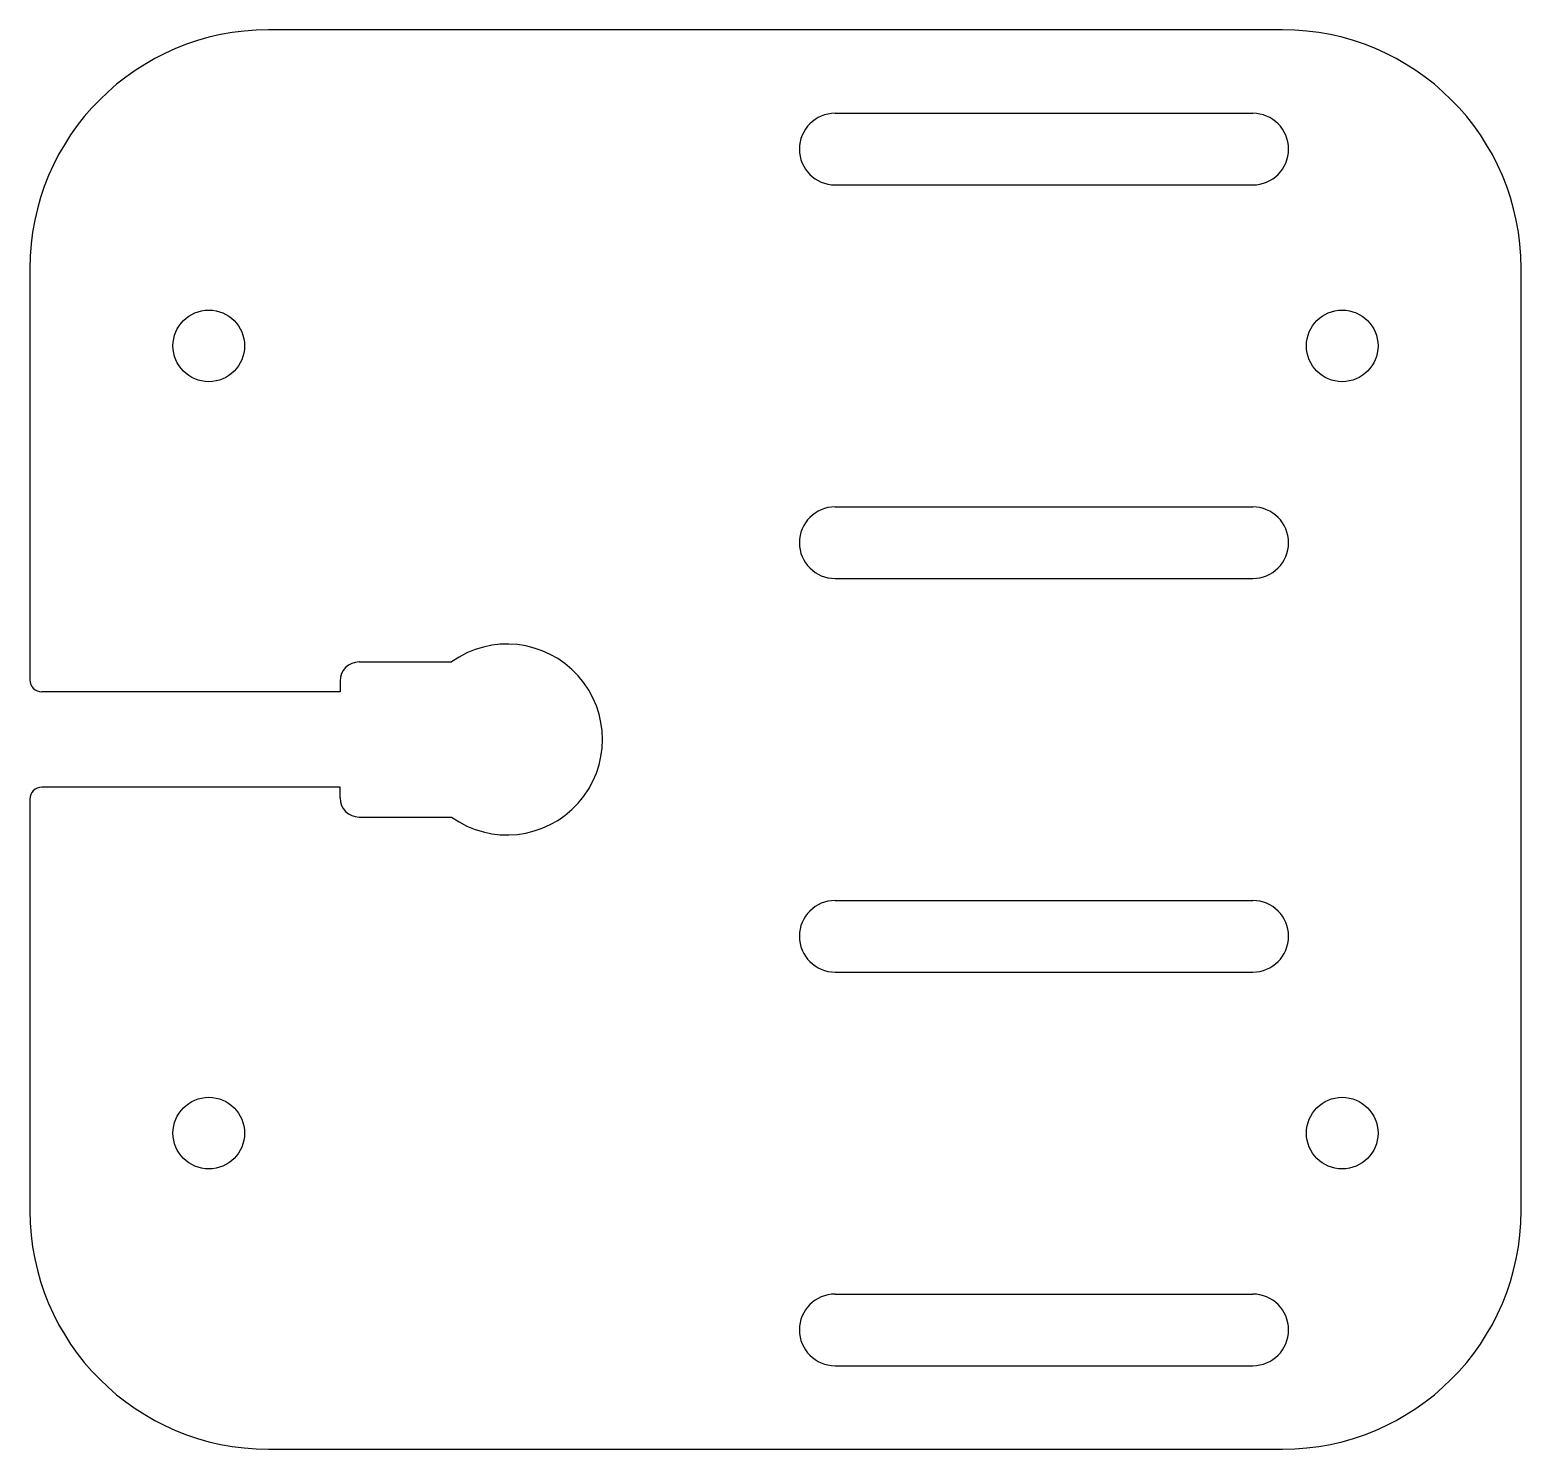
# Model space of a CAD drawing. Extents: x -72 to 53, y 40 to 160.
import ezdxf

# ---------------------------------------------------------------- set-up
doc = ezdxf.new("R2010")
doc.units = 0
doc.layers.add('b_bldc_holder_part_5_119x125_M8_001_', color=7, linetype='CONTINUOUS')

msp = doc.modelspace()

# ---------------------------------------------------------------- linework, layer by layer
at = {"layer": 'b_bldc_holder_part_5_119x125_M8_001_'}
for p, q in [((33, 159.5), (-52, 159.5)), ((-52, 159.5), (-52, 159.5, 10)), ((33, 159.5), (-52, 159.5)), ((-52, 159.5), (-52, 159.5, 10)), ((33, 159.5, 10), (-52, 159.5, 10)), ((33, 159.5, 10), (-52, 159.5, 10)), ((33, 159.5), (33, 159.5, 10)), ((33, 159.5), (33, 159.5, 10)), ((-4.5, 152.5), (30.5, 152.5)), ((-4.5, 152.5), (-4.5, 152.5, 10)), ((-4.5, 152.5), (-4.5, 152.5, 10)), ((-4.5, 152.5), (30.5, 152.5)), ((-4.5, 152.5, 10), (30.5, 152.5, 10)), ((-4.5, 152.5, 10), (30.5, 152.5, 10)), ((30.5, 152.5), (30.5, 152.5, 10)), ((30.5, 152.5), (30.5, 152.5, 10)), ((-4.5, 146.5), (30.5, 146.5)), ((-4.5, 146.5), (-4.5, 146.5, 10)), ((-4.5, 146.5), (-4.5, 146.5, 10)), ((-4.5, 146.5), (30.5, 146.5)), ((-4.5, 146.5, 10), (30.5, 146.5, 10)), ((-4.5, 146.5, 10), (30.5, 146.5, 10)), ((30.5, 146.5), (30.5, 146.5, 10)), ((30.5, 146.5), (30.5, 146.5, 10)), ((-72, 139.5), (-72, 105)), ((-72, 139.5), (-72, 105)), ((-72, 139.5), (-72, 139.5, 10)), ((-72, 139.5, 10), (-72, 105, 10)), ((-72, 139.5), (-72, 139.5, 10)), ((-72, 139.5, 10), (-72, 105, 10)), ((53, 60.5), (53, 139.5)), ((53, 139.5), (53, 139.5, 10)), ((53, 60.5), (53, 139.5)), ((53, 139.5), (53, 139.5, 10)), ((53, 60.5, 10), (53, 139.5, 10)), ((53, 60.5, 10), (53, 139.5, 10)), ((-54, 133), (-54, 133, 10)), ((-54, 133), (-54, 133, 10)), ((41, 133), (41, 133, 10)), ((41, 133), (41, 133, 10)), ((-4.5, 119.5), (30.5, 119.5)), ((-4.5, 119.5), (-4.5, 119.5, 10)), ((-4.5, 119.5), (-4.5, 119.5, 10)), ((-4.5, 119.5), (30.5, 119.5)), ((-4.5, 119.5, 10), (30.5, 119.5, 10)), ((-4.5, 119.5, 10), (30.5, 119.5, 10)), ((30.5, 119.5), (30.5, 119.5, 10)), ((30.5, 119.5), (30.5, 119.5, 10)), ((-4.5, 113.5), (30.5, 113.5)), ((-4.5, 113.5), (-4.5, 113.5, 10)), ((-4.5, 113.5), (-4.5, 113.5, 10)), ((-4.5, 113.5), (30.5, 113.5)), ((-4.5, 113.5, 10), (30.5, 113.5, 10)), ((-4.5, 113.5, 10), (30.5, 113.5, 10)), ((30.5, 113.5), (30.5, 113.5, 10)), ((30.5, 113.5), (30.5, 113.5, 10)), ((-44.4, 106.5), (-36.6637, 106.5)), ((-44.4, 106.5), (-44.4, 106.5, 10)), ((-44.4, 106.5), (-36.6637, 106.5)), ((-44.4, 106.5), (-44.4, 106.5, 10)), ((-44.4, 106.5, 10), (-36.6637, 106.5, 10)), ((-44.4, 106.5, 10), (-36.6637, 106.5, 10)), ((-36.6637, 106.5), (-36.6637, 106.5, 10)), ((-36.6637, 106.5), (-36.6637, 106.5, 10)), ((-72, 105), (-72, 105, 10)), ((-72, 105), (-72, 105, 10)), ((-46, 104), (-71, 104)), ((-46, 104), (-71, 104)), ((-71, 104), (-71, 104, 10)), ((-46, 104, 10), (-71, 104, 10)), ((-71, 104), (-71, 104, 10)), ((-46, 104, 10), (-71, 104, 10)), ((-46, 104.9), (-46, 104)), ((-46, 104.9), (-46, 104)), ((-46, 104.9), (-46, 104.9, 10)), ((-46, 104.9, 10), (-46, 104, 10)), ((-46, 104.9), (-46, 104.9, 10)), ((-46, 104.9, 10), (-46, 104, 10)), ((-46, 104), (-46, 104, 10)), ((-46, 104), (-46, 104, 10)), ((-72, 95), (-72, 60.5)), ((-72, 95), (-72, 95, 10)), ((-72, 95), (-72, 60.5)), ((-72, 95), (-72, 95, 10)), ((-72, 95, 10), (-72, 60.5, 10)), ((-72, 95, 10), (-72, 60.5, 10)), ((-46, 96), (-71, 96)), ((-46, 96), (-71, 96)), ((-71, 96), (-71, 96, 10)), ((-46, 96, 10), (-71, 96, 10)), ((-71, 96), (-71, 96, 10)), ((-46, 96, 10), (-71, 96, 10)), ((-46, 95.1), (-46, 96)), ((-46, 95.1), (-46, 96)), ((-46, 96), (-46, 96, 10)), ((-46, 95.1, 10), (-46, 96, 10)), ((-46, 96), (-46, 96, 10)), ((-46, 95.1, 10), (-46, 96, 10)), ((-46, 95.1), (-46, 95.1, 10)), ((-46, 95.1), (-46, 95.1, 10)), ((-44.4, 93.5), (-36.6637, 93.5)), ((-44.4, 93.5), (-36.6637, 93.5)), ((-44.4, 93.5), (-44.4, 93.5, 10)), ((-44.4, 93.5, 10), (-36.6637, 93.5, 10)), ((-44.4, 93.5), (-44.4, 93.5, 10)), ((-44.4, 93.5, 10), (-36.6637, 93.5, 10)), ((-36.6637, 93.5), (-36.6637, 93.5, 10)), ((-36.6637, 93.5), (-36.6637, 93.5, 10)), ((-4.5, 86.5), (30.5, 86.5)), ((-4.5, 86.5), (-4.5, 86.5, 10)), ((-4.5, 86.5), (-4.5, 86.5, 10)), ((-4.5, 86.5), (30.5, 86.5)), ((-4.5, 86.5, 10), (30.5, 86.5, 10)), ((-4.5, 86.5, 10), (30.5, 86.5, 10)), ((30.5, 86.5), (30.5, 86.5, 10)), ((30.5, 86.5), (30.5, 86.5, 10)), ((-4.5, 80.5), (30.5, 80.5)), ((-4.5, 80.5), (-4.5, 80.5, 10)), ((-4.5, 80.5), (-4.5, 80.5, 10)), ((-4.5, 80.5), (30.5, 80.5)), ((-4.5, 80.5, 10), (30.5, 80.5, 10)), ((-4.5, 80.5, 10), (30.5, 80.5, 10)), ((30.5, 80.5), (30.5, 80.5, 10)), ((30.5, 80.5), (30.5, 80.5, 10)), ((-54, 67), (-54, 67, 10)), ((-54, 67), (-54, 67, 10)), ((41, 67), (41, 67, 10)), ((41, 67), (41, 67, 10)), ((-72, 60.5), (-72, 60.5, 10)), ((-72, 60.5), (-72, 60.5, 10)), ((53, 60.5), (53, 60.5, 10)), ((53, 60.5), (53, 60.5, 10)), ((-4.5, 53.5), (30.5, 53.5)), ((-4.5, 53.5), (-4.5, 53.5, 10)), ((-4.5, 53.5), (-4.5, 53.5, 10)), ((-4.5, 53.5), (30.5, 53.5)), ((-4.5, 53.5, 10), (30.5, 53.5, 10)), ((-4.5, 53.5, 10), (30.5, 53.5, 10)), ((30.5, 53.5), (30.5, 53.5, 10)), ((30.5, 53.5), (30.5, 53.5, 10)), ((-4.5, 47.5), (30.5, 47.5)), ((-4.5, 47.5), (-4.5, 47.5, 10)), ((-4.5, 47.5), (-4.5, 47.5, 10)), ((-4.5, 47.5), (30.5, 47.5)), ((-4.5, 47.5, 10), (30.5, 47.5, 10)), ((-4.5, 47.5, 10), (30.5, 47.5, 10)), ((30.5, 47.5), (30.5, 47.5, 10)), ((30.5, 47.5), (30.5, 47.5, 10)), ((-52, 40.5), (33, 40.5)), ((-52, 40.5), (33, 40.5)), ((-52, 40.5), (-52, 40.5, 10)), ((-52, 40.5, 10), (33, 40.5, 10)), ((-52, 40.5), (-52, 40.5, 10)), ((-52, 40.5, 10), (33, 40.5, 10)), ((33, 40.5), (33, 40.5, 10)), ((33, 40.5), (33, 40.5, 10))]:
    msp.add_line(p, q, dxfattribs=at)
for centre in [(-57, 133), (-57, 133), (-57, 133), (-57, 133), (38, 133), (38, 133), (38, 133), (38, 133), (-57, 67), (-57, 67), (-57, 67), (-57, 67), (38, 67), (38, 67), (38, 67), (38, 67)]:
    msp.add_circle(centre, 3, dxfattribs=at)
for centre, radius, start, end in [((-52, 139.5), 20, 90, 180), ((-52, 139.5), 20, 90, 180), ((-52, 139.5, 10), 20, 90, 180), ((-52, 139.5, 10), 20, 90, 180), ((33, 139.5), 20, 0, 90), ((33, 139.5), 20, 0, 90), ((33, 139.5, 10), 20, 0, 90), ((33, 139.5, 10), 20, 0, 90), ((-4.5, 149.5), 3, 90, -90), ((-4.5, 149.5), 3, 90, -90), ((-4.5, 149.5, 10), 3, 90, -90), ((-4.5, 149.5, 10), 3, 90, -90), ((30.5, 149.5), 3, -90, 90), ((30.5, 149.5), 3, -90, 90), ((30.5, 149.5, 10), 3, -90, 90), ((30.5, 149.5, 10), 3, -90, 90), ((-4.5, 116.5), 3, 90, -90), ((-4.5, 116.5), 3, 90, -90), ((-4.5, 116.5, 10), 3, 90, -90), ((-4.5, 116.5, 10), 3, 90, -90), ((30.5, 116.5), 3, -90, 90), ((30.5, 116.5), 3, -90, 90), ((30.5, 116.5, 10), 3, -90, 90), ((30.5, 116.5, 10), 3, -90, 90), ((-32, 100), 8, -125.659, 125.659), ((-32, 100), 8, -125.659, 125.659), ((-32, 100, 10), 8, -125.659, 125.659), ((-32, 100, 10), 8, -125.659, 125.659), ((-44.4, 104.9), 1.6, 90, 180), ((-44.4, 104.9), 1.6, 90, 180), ((-44.4, 104.9, 10), 1.6, 90, 180), ((-44.4, 104.9, 10), 1.6, 90, 180), ((-71, 105), 1, 180, -90), ((-71, 105), 1, 180, -90), ((-71, 105, 10), 1, 180, -90), ((-71, 105, 10), 1, 180, -90), ((-71, 95), 1, 90, 180), ((-71, 95), 1, 90, 180), ((-71, 95, 10), 1, 90, 180), ((-71, 95, 10), 1, 90, 180), ((-44.4, 95.1), 1.6, 180, -90), ((-44.4, 95.1), 1.6, 180, -90), ((-44.4, 95.1, 10), 1.6, 180, -90), ((-44.4, 95.1, 10), 1.6, 180, -90), ((-4.5, 83.5), 3, 90, -90), ((-4.5, 83.5), 3, 90, -90), ((-4.5, 83.5, 10), 3, 90, -90), ((-4.5, 83.5, 10), 3, 90, -90), ((30.5, 83.5), 3, -90, 90), ((30.5, 83.5), 3, -90, 90), ((30.5, 83.5, 10), 3, -90, 90), ((30.5, 83.5, 10), 3, -90, 90), ((-52, 60.5), 20, 180, -90), ((-52, 60.5), 20, 180, -90), ((-52, 60.5, 10), 20, 180, -90), ((-52, 60.5, 10), 20, 180, -90), ((33, 60.5), 20, -90, 0), ((33, 60.5), 20, -90, 0), ((33, 60.5, 10), 20, -90, 0), ((33, 60.5, 10), 20, -90, 0), ((-4.5, 50.5), 3, 90, -90), ((-4.5, 50.5), 3, 90, -90), ((-4.5, 50.5, 10), 3, 90, -90), ((-4.5, 50.5, 10), 3, 90, -90), ((30.5, 50.5), 3, -90, 90), ((30.5, 50.5), 3, -90, 90), ((30.5, 50.5, 10), 3, -90, 90), ((30.5, 50.5, 10), 3, -90, 90)]:
    msp.add_arc(centre, radius, start, end, dxfattribs=at)

doc.saveas('drawing.dxf')
